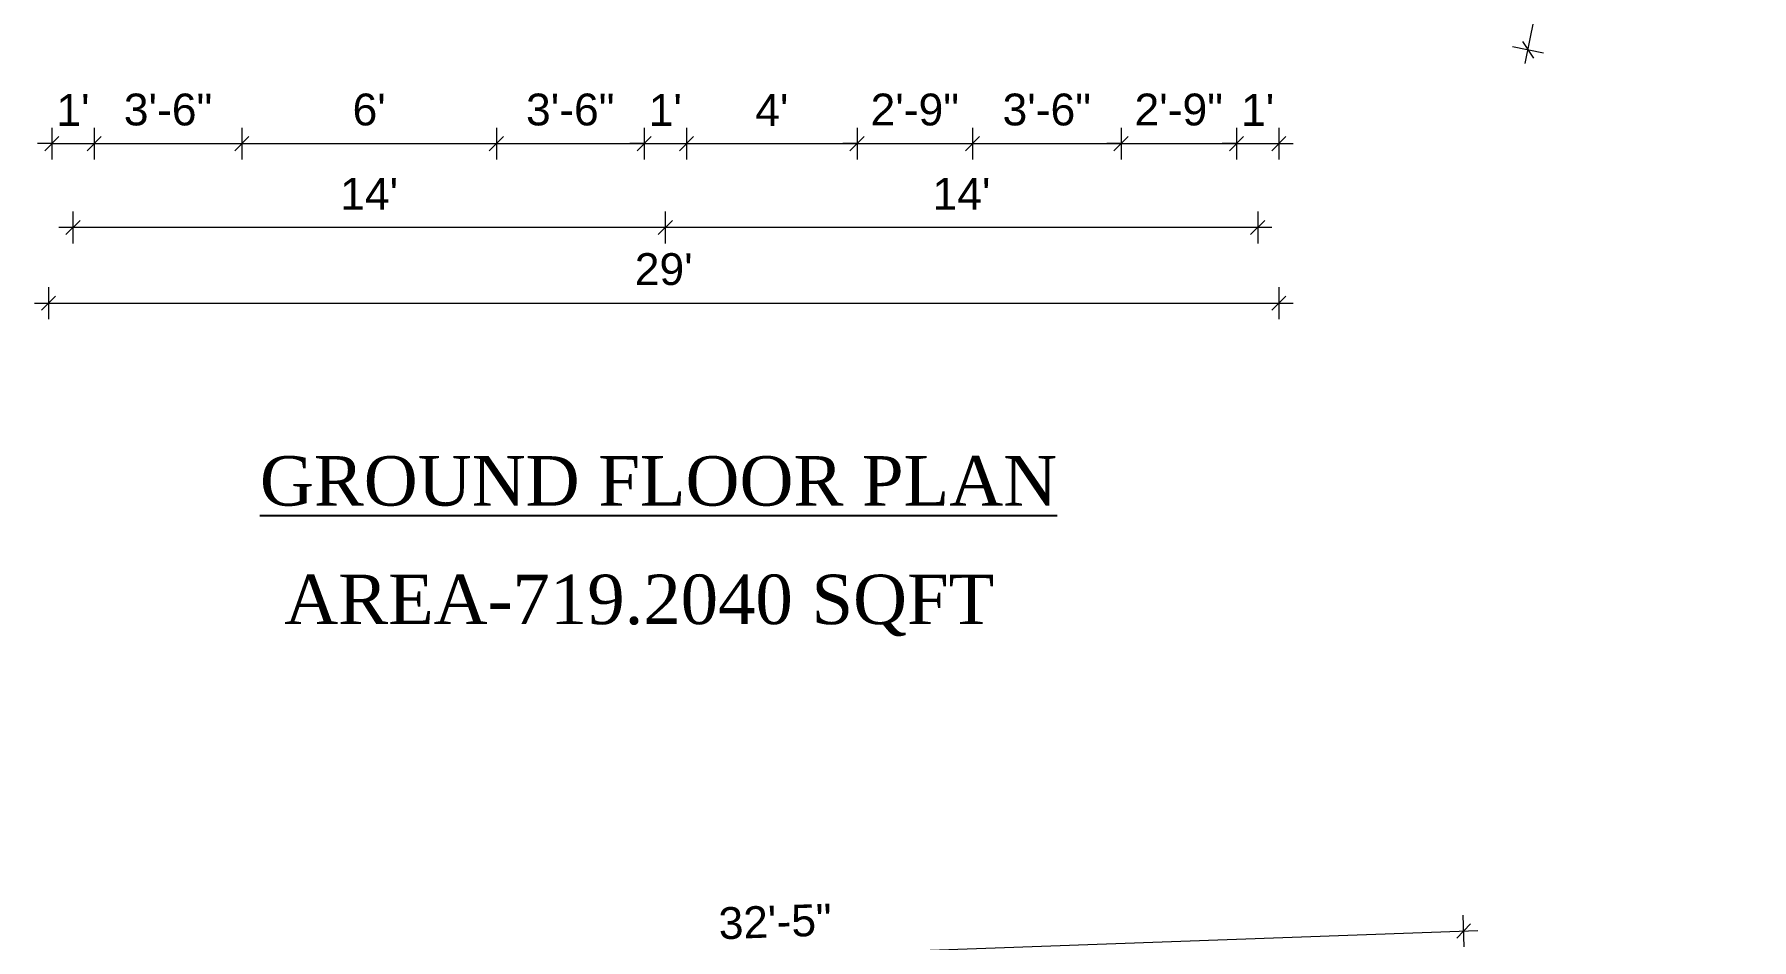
# Model space of a CAD drawing. Header units: inches. Extents: x -14619 to 1971361, y -855114 to -978.
# Drawn here: x 21986.9 to 22472.8, y -8110 to -7854 of the extents above; entities that cross this region are included whole.
import ezdxf

# ---------------------------------------------------------------- set-up
doc = ezdxf.new("R2010")
doc.units = ezdxf.units.IN
doc.header["$LTSCALE"] = 0.5
doc.header["$MEASUREMENT"] = 0
doc.header["$PDMODE"] = 66
doc.layers.add('A_Title Text', color=105, linetype='Continuous', lineweight=60)
doc.styles.add('arial', font='arial.ttf')
doc.styles.get("Standard").update_dxf_attribs({"font": 'arial.ttf'})
doc.dimstyles.new('Sudeep', dxfattribs={"dimtxt": 6, "dimasz": 4, "dimexe": 4.5, "dimexo": 4.5, "dimgap": 5, "dimtad": 1, "dimdec": 0, "dimlunit": 4, "dimtxsty": 'arial', "dimblk": 'OBLIQUE', "dimcen": 250, "dimdle": 4, "dimclrd": 86, "dimclre": 5, "dimclrt": 1, "dimadec": 0, "dimazin": 0, "dimtfac": 1, "dimtdec": 0, "dimtix": 1, "dimtmove": 1, "dimatfit": 3, "dimldrblk": 'OBLIQUE', "dimfxl": 4.5, "dimfxlon": 1, "dimfrac": 2, "dimlwd": 15, "dimlwe": 13, "dimarcsym": 0})

# ---------------------------------------------------------------- blocks, each defined once
blk = doc.blocks.new('_Oblique')
at = {"color": 0, "linetype": 'ByBlock', "lineweight": -2}
blk.add_line((-0.5, -0.5), (0.5, 0.5), dxfattribs=at)
blk = doc.blocks.new('*D733')
at = {"layer": 'A_Title Text', "color": 5, "lineweight": 13, "transparency": 16777216}
for p, q in [((21991.82, -7880.36), (21991.82, -7889.36)), ((22003.82, -7880.36), (22003.82, -7889.36))]:
    blk.add_line(p, q, dxfattribs=at)
at = {"layer": 'A_Title Text', "color": 86, "lineweight": 15, "transparency": 16777216}
for p, q in [((21991.82, -7884.86), (21987.82, -7884.86)), ((21991.82, -7884.86), (22003.82, -7884.86)), ((22003.82, -7884.86), (22007.82, -7884.86))]:
    blk.add_line(p, q, dxfattribs=at)
at = {"layer": 'Defpoints', "color": 0, "transparency": 16777216}
for p in [(21991.82, -7857.51), (22003.82, -7857.51), (22003.82, -7884.86)]:
    blk.add_point(p, dxfattribs=at)
at = {"layer": 'A_Title Text', "color": 86, "lineweight": 15, "transparency": 16777216, "xscale": 4, "yscale": 4, "zscale": 4}
blk.add_blockref('_Oblique', (21991.82, -7884.86), dxfattribs=at)
at = {"layer": 'A_Title Text', "color": 86, "lineweight": 15, "transparency": 16777216, "xscale": 4, "yscale": 4, "zscale": 4, "rotation": 180}
blk.add_blockref('_Oblique', (22003.82, -7884.86), dxfattribs=at)
at = {"layer": 'A_Title Text', "color": 1, "transparency": 16777216, "insert": (21997.82, -7875.35), "char_height": 9, "attachment_point": 5, "style": 'arial'}
blk.add_mtext("1'", dxfattribs=at)
blk = doc.blocks.new('*D734')
at = {"layer": 'A_Title Text', "color": 5, "lineweight": 13, "transparency": 16777216}
for p, q in [((22003.82, -7880.36), (22003.82, -7889.36)), ((22045.62, -7880.36), (22045.62, -7889.36))]:
    blk.add_line(p, q, dxfattribs=at)
at = {"layer": 'A_Title Text', "color": 86, "lineweight": 15, "transparency": 16777216}
blk.add_line((21999.82, -7884.86), (22049.62, -7884.86), dxfattribs=at)
at = {"layer": 'Defpoints', "color": 0, "transparency": 16777216}
for p in [(22003.82, -7857.51), (22045.62, -7857.51), (22045.62, -7884.86)]:
    blk.add_point(p, dxfattribs=at)
at = {"layer": 'A_Title Text', "color": 86, "lineweight": 15, "transparency": 16777216, "xscale": 4, "yscale": 4, "zscale": 4, "rotation": 180}
blk.add_blockref('_Oblique', (22003.82, -7884.86), dxfattribs=at)
at = {"layer": 'A_Title Text', "color": 86, "lineweight": 15, "transparency": 16777216, "xscale": 4, "yscale": 4, "zscale": 4}
blk.add_blockref('_Oblique', (22045.62, -7884.86), dxfattribs=at)
at = {"layer": 'A_Title Text', "color": 1, "transparency": 16777216, "insert": (22024.72, -7875.27), "char_height": 9, "attachment_point": 5, "style": 'arial'}
blk.add_mtext('3\'-6"', dxfattribs=at)
blk = doc.blocks.new('*D735')
at = {"layer": 'A_Title Text', "color": 5, "lineweight": 13, "transparency": 16777216}
for p, q in [((22045.62, -7880.36), (22045.62, -7889.36)), ((22117.62, -7880.36), (22117.62, -7889.36))]:
    blk.add_line(p, q, dxfattribs=at)
at = {"layer": 'A_Title Text', "color": 86, "lineweight": 15, "transparency": 16777216}
blk.add_line((22041.62, -7884.86), (22121.62, -7884.86), dxfattribs=at)
at = {"layer": 'Defpoints', "color": 0, "transparency": 16777216}
for p in [(22045.62, -7857.51), (22117.62, -7857.51), (22117.62, -7884.86)]:
    blk.add_point(p, dxfattribs=at)
at = {"layer": 'A_Title Text', "color": 86, "lineweight": 15, "transparency": 16777216, "xscale": 4, "yscale": 4, "zscale": 4, "rotation": 180}
blk.add_blockref('_Oblique', (22045.62, -7884.86), dxfattribs=at)
at = {"layer": 'A_Title Text', "color": 86, "lineweight": 15, "transparency": 16777216, "xscale": 4, "yscale": 4, "zscale": 4}
blk.add_blockref('_Oblique', (22117.62, -7884.86), dxfattribs=at)
at = {"layer": 'A_Title Text', "color": 1, "transparency": 16777216, "insert": (22081.62, -7875.27), "char_height": 9, "attachment_point": 5, "style": 'arial'}
blk.add_mtext("6'", dxfattribs=at)
blk = doc.blocks.new('*D736')
at = {"layer": 'A_Title Text', "color": 5, "lineweight": 13, "transparency": 16777216}
for p, q in [((22117.62, -7880.36), (22117.62, -7889.36)), ((22159.42, -7880.36), (22159.42, -7889.36))]:
    blk.add_line(p, q, dxfattribs=at)
at = {"layer": 'A_Title Text', "color": 86, "lineweight": 15, "transparency": 16777216}
blk.add_line((22113.62, -7884.86), (22163.42, -7884.86), dxfattribs=at)
at = {"layer": 'Defpoints', "color": 0, "transparency": 16777216}
for p in [(22117.62, -7857.51), (22159.42, -7857.51), (22159.42, -7884.86)]:
    blk.add_point(p, dxfattribs=at)
at = {"layer": 'A_Title Text', "color": 86, "lineweight": 15, "transparency": 16777216, "xscale": 4, "yscale": 4, "zscale": 4, "rotation": 180}
blk.add_blockref('_Oblique', (22117.62, -7884.86), dxfattribs=at)
at = {"layer": 'A_Title Text', "color": 86, "lineweight": 15, "transparency": 16777216, "xscale": 4, "yscale": 4, "zscale": 4}
blk.add_blockref('_Oblique', (22159.42, -7884.86), dxfattribs=at)
at = {"layer": 'A_Title Text', "color": 1, "transparency": 16777216, "insert": (22138.52, -7875.27), "char_height": 9, "attachment_point": 5, "style": 'arial'}
blk.add_mtext('3\'-6"', dxfattribs=at)
blk = doc.blocks.new('*D737')
at = {"layer": 'A_Title Text', "color": 5, "lineweight": 13, "transparency": 16777216}
for p, q in [((22159.42, -7880.36), (22159.42, -7889.36)), ((22171.42, -7880.36), (22171.42, -7889.36))]:
    blk.add_line(p, q, dxfattribs=at)
at = {"layer": 'A_Title Text', "color": 86, "lineweight": 15, "transparency": 16777216}
for p, q in [((22159.42, -7884.86), (22155.42, -7884.86)), ((22159.42, -7884.86), (22171.42, -7884.86)), ((22171.42, -7884.86), (22175.42, -7884.86))]:
    blk.add_line(p, q, dxfattribs=at)
at = {"layer": 'Defpoints', "color": 0, "transparency": 16777216}
for p in [(22159.42, -7857.51), (22171.42, -7857.51), (22171.42, -7884.86)]:
    blk.add_point(p, dxfattribs=at)
at = {"layer": 'A_Title Text', "color": 86, "lineweight": 15, "transparency": 16777216, "xscale": 4, "yscale": 4, "zscale": 4}
blk.add_blockref('_Oblique', (22159.42, -7884.86), dxfattribs=at)
at = {"layer": 'A_Title Text', "color": 86, "lineweight": 15, "transparency": 16777216, "xscale": 4, "yscale": 4, "zscale": 4, "rotation": 180}
blk.add_blockref('_Oblique', (22171.42, -7884.86), dxfattribs=at)
at = {"layer": 'A_Title Text', "color": 1, "transparency": 16777216, "insert": (22165.42, -7875.35), "char_height": 9, "attachment_point": 5, "style": 'arial'}
blk.add_mtext("1'", dxfattribs=at)
blk = doc.blocks.new('*D738')
at = {"layer": 'A_Title Text', "color": 5, "lineweight": 13, "transparency": 16777216}
for p, q in [((22171.42, -7880.36), (22171.42, -7889.36)), ((22219.67, -7880.36), (22219.67, -7889.36))]:
    blk.add_line(p, q, dxfattribs=at)
at = {"layer": 'A_Title Text', "color": 86, "lineweight": 15, "transparency": 16777216}
blk.add_line((22167.42, -7884.86), (22223.67, -7884.86), dxfattribs=at)
at = {"layer": 'Defpoints', "color": 0, "transparency": 16777216}
for p in [(22171.42, -7857.51), (22219.67, -7857.51), (22219.67, -7884.86)]:
    blk.add_point(p, dxfattribs=at)
at = {"layer": 'A_Title Text', "color": 86, "lineweight": 15, "transparency": 16777216, "xscale": 4, "yscale": 4, "zscale": 4, "rotation": 180}
blk.add_blockref('_Oblique', (22171.42, -7884.86), dxfattribs=at)
at = {"layer": 'A_Title Text', "color": 86, "lineweight": 15, "transparency": 16777216, "xscale": 4, "yscale": 4, "zscale": 4}
blk.add_blockref('_Oblique', (22219.67, -7884.86), dxfattribs=at)
at = {"layer": 'A_Title Text', "color": 1, "transparency": 16777216, "insert": (22195.55, -7875.36), "char_height": 9, "attachment_point": 5, "style": 'arial'}
blk.add_mtext("4'", dxfattribs=at)
blk = doc.blocks.new('*D739')
at = {"layer": 'A_Title Text', "color": 5, "lineweight": 13, "transparency": 16777216}
for p, q in [((22219.67, -7880.36), (22219.67, -7889.36)), ((22252.35, -7880.36), (22252.35, -7889.36))]:
    blk.add_line(p, q, dxfattribs=at)
at = {"layer": 'A_Title Text', "color": 86, "lineweight": 15, "transparency": 16777216}
for p, q in [((22219.67, -7884.86), (22215.67, -7884.86)), ((22219.67, -7884.86), (22252.35, -7884.86)), ((22252.35, -7884.86), (22256.35, -7884.86))]:
    blk.add_line(p, q, dxfattribs=at)
at = {"layer": 'Defpoints', "color": 0, "transparency": 16777216}
for p in [(22219.67, -7857.51), (22252.35, -7857.51), (22252.35, -7884.86)]:
    blk.add_point(p, dxfattribs=at)
at = {"layer": 'A_Title Text', "color": 86, "lineweight": 15, "transparency": 16777216, "xscale": 4, "yscale": 4, "zscale": 4}
blk.add_blockref('_Oblique', (22219.67, -7884.86), dxfattribs=at)
at = {"layer": 'A_Title Text', "color": 86, "lineweight": 15, "transparency": 16777216, "xscale": 4, "yscale": 4, "zscale": 4, "rotation": 180}
blk.add_blockref('_Oblique', (22252.35, -7884.86), dxfattribs=at)
at = {"layer": 'A_Title Text', "color": 1, "transparency": 16777216, "insert": (22236.01, -7875.27), "char_height": 9, "attachment_point": 5, "style": 'arial'}
blk.add_mtext('2\'-9"', dxfattribs=at)
blk = doc.blocks.new('*D740')
at = {"layer": 'A_Title Text', "color": 5, "lineweight": 13, "transparency": 16777216}
for p, q in [((22252.35, -7880.36), (22252.35, -7889.36)), ((22294.35, -7880.36), (22294.35, -7889.36))]:
    blk.add_line(p, q, dxfattribs=at)
at = {"layer": 'A_Title Text', "color": 86, "lineweight": 15, "transparency": 16777216}
blk.add_line((22248.35, -7884.86), (22298.35, -7884.86), dxfattribs=at)
at = {"layer": 'Defpoints', "color": 0, "transparency": 16777216}
for p in [(22252.35, -7857.51), (22294.35, -7857.51), (22294.35, -7884.86)]:
    blk.add_point(p, dxfattribs=at)
at = {"layer": 'A_Title Text', "color": 86, "lineweight": 15, "transparency": 16777216, "xscale": 4, "yscale": 4, "zscale": 4, "rotation": 180}
blk.add_blockref('_Oblique', (22252.35, -7884.86), dxfattribs=at)
at = {"layer": 'A_Title Text', "color": 86, "lineweight": 15, "transparency": 16777216, "xscale": 4, "yscale": 4, "zscale": 4}
blk.add_blockref('_Oblique', (22294.35, -7884.86), dxfattribs=at)
at = {"layer": 'A_Title Text', "color": 1, "transparency": 16777216, "insert": (22273.35, -7875.27), "char_height": 9, "attachment_point": 5, "style": 'arial'}
blk.add_mtext('3\'-6"', dxfattribs=at)
blk = doc.blocks.new('*D741')
at = {"layer": 'A_Title Text', "color": 5, "lineweight": 13, "transparency": 16777216}
for p, q in [((22294.35, -7880.36), (22294.35, -7889.36)), ((22327.02, -7880.36), (22327.02, -7889.36))]:
    blk.add_line(p, q, dxfattribs=at)
at = {"layer": 'A_Title Text', "color": 86, "lineweight": 15, "transparency": 16777216}
for p, q in [((22294.35, -7884.86), (22290.35, -7884.86)), ((22294.35, -7884.86), (22327.02, -7884.86)), ((22327.02, -7884.86), (22331.02, -7884.86))]:
    blk.add_line(p, q, dxfattribs=at)
at = {"layer": 'Defpoints', "color": 0, "transparency": 16777216}
for p in [(22294.35, -7857.51), (22327.02, -7857.51), (22327.02, -7884.86)]:
    blk.add_point(p, dxfattribs=at)
at = {"layer": 'A_Title Text', "color": 86, "lineweight": 15, "transparency": 16777216, "xscale": 4, "yscale": 4, "zscale": 4}
blk.add_blockref('_Oblique', (22294.35, -7884.86), dxfattribs=at)
at = {"layer": 'A_Title Text', "color": 86, "lineweight": 15, "transparency": 16777216, "xscale": 4, "yscale": 4, "zscale": 4, "rotation": 180}
blk.add_blockref('_Oblique', (22327.02, -7884.86), dxfattribs=at)
at = {"layer": 'A_Title Text', "color": 1, "transparency": 16777216, "insert": (22310.69, -7875.27), "char_height": 9, "attachment_point": 5, "style": 'arial'}
blk.add_mtext('2\'-9"', dxfattribs=at)
blk = doc.blocks.new('*D742')
at = {"layer": 'A_Title Text', "color": 5, "lineweight": 13, "transparency": 16777216}
for p, q in [((22327.02, -7880.36), (22327.02, -7889.36)), ((22339.02, -7880.36), (22339.02, -7889.36))]:
    blk.add_line(p, q, dxfattribs=at)
at = {"layer": 'A_Title Text', "color": 86, "lineweight": 15, "transparency": 16777216}
for p, q in [((22327.02, -7884.86), (22323.02, -7884.86)), ((22327.02, -7884.86), (22339.02, -7884.86)), ((22339.02, -7884.86), (22343.02, -7884.86))]:
    blk.add_line(p, q, dxfattribs=at)
at = {"layer": 'Defpoints', "color": 0, "transparency": 16777216}
for p in [(22327.02, -7857.51), (22339.02, -7857.51), (22339.02, -7884.86)]:
    blk.add_point(p, dxfattribs=at)
at = {"layer": 'A_Title Text', "color": 86, "lineweight": 15, "transparency": 16777216, "xscale": 4, "yscale": 4, "zscale": 4}
blk.add_blockref('_Oblique', (22327.02, -7884.86), dxfattribs=at)
at = {"layer": 'A_Title Text', "color": 86, "lineweight": 15, "transparency": 16777216, "xscale": 4, "yscale": 4, "zscale": 4, "rotation": 180}
blk.add_blockref('_Oblique', (22339.02, -7884.86), dxfattribs=at)
at = {"layer": 'A_Title Text', "color": 1, "transparency": 16777216, "insert": (22333.02, -7875.35), "char_height": 9, "attachment_point": 5, "style": 'arial'}
blk.add_mtext("1'", dxfattribs=at)
blk = doc.blocks.new('*D743')
at = {"layer": 'A_Title Text', "color": 5, "lineweight": 13, "transparency": 16777216}
for p, q in [((22165.42, -7904.08), (22165.42, -7913.08)), ((22333.02, -7904.08), (22333.02, -7913.08))]:
    blk.add_line(p, q, dxfattribs=at)
at = {"layer": 'A_Title Text', "color": 86, "lineweight": 15, "transparency": 16777216}
blk.add_line((22337.02, -7908.58), (22161.42, -7908.58), dxfattribs=at)
at = {"layer": 'Defpoints', "color": 0, "transparency": 16777216}
for p in [(22165.42, -7867.85), (22333.02, -7867.85), (22165.42, -7908.58)]:
    blk.add_point(p, dxfattribs=at)
at = {"layer": 'A_Title Text', "color": 86, "lineweight": 15, "transparency": 16777216, "xscale": 4, "yscale": 4, "zscale": 4, "rotation": 180}
blk.add_blockref('_Oblique', (22165.42, -7908.58), dxfattribs=at)
at = {"layer": 'A_Title Text', "color": 86, "lineweight": 15, "transparency": 16777216, "xscale": 4, "yscale": 4, "zscale": 4}
blk.add_blockref('_Oblique', (22333.02, -7908.58), dxfattribs=at)
at = {"layer": 'A_Title Text', "color": 1, "transparency": 16777216, "insert": (22249.22, -7899.06), "char_height": 9, "attachment_point": 5, "style": 'arial'}
blk.add_mtext("14'", dxfattribs=at)
blk = doc.blocks.new('*D744')
at = {"layer": 'A_Title Text', "color": 5, "lineweight": 13, "transparency": 16777216}
for p, q in [((21997.82, -7904.08), (21997.82, -7913.08)), ((22165.42, -7904.08), (22165.42, -7913.08))]:
    blk.add_line(p, q, dxfattribs=at)
at = {"layer": 'A_Title Text', "color": 86, "lineweight": 15, "transparency": 16777216}
blk.add_line((22169.42, -7908.58), (21993.82, -7908.58), dxfattribs=at)
at = {"layer": 'Defpoints', "color": 0, "transparency": 16777216}
for p in [(21997.82, -7867.85), (22165.42, -7867.85), (21997.82, -7908.58)]:
    blk.add_point(p, dxfattribs=at)
at = {"layer": 'A_Title Text', "color": 86, "lineweight": 15, "transparency": 16777216, "xscale": 4, "yscale": 4, "zscale": 4, "rotation": 180}
blk.add_blockref('_Oblique', (21997.82, -7908.58), dxfattribs=at)
at = {"layer": 'A_Title Text', "color": 86, "lineweight": 15, "transparency": 16777216, "xscale": 4, "yscale": 4, "zscale": 4}
blk.add_blockref('_Oblique', (22165.42, -7908.58), dxfattribs=at)
at = {"layer": 'A_Title Text', "color": 1, "transparency": 16777216, "insert": (22081.62, -7899.06), "char_height": 9, "attachment_point": 5, "style": 'arial'}
blk.add_mtext("14'", dxfattribs=at)
blk = doc.blocks.new('*D745')
at = {"layer": 'A_Title Text', "color": 5, "lineweight": 13, "transparency": 16777216}
for p, q in [((21990.89, -7925.5), (21990.89, -7934.5)), ((22339.02, -7925.5), (22339.02, -7934.5))]:
    blk.add_line(p, q, dxfattribs=at)
at = {"layer": 'A_Title Text', "color": 86, "lineweight": 15, "transparency": 16777216}
blk.add_line((21986.89, -7930), (22343.02, -7930), dxfattribs=at)
at = {"layer": 'Defpoints', "color": 0, "transparency": 16777216}
for p in [(21990.89, -7867.85), (22339.02, -7867.85), (22339.02, -7930)]:
    blk.add_point(p, dxfattribs=at)
at = {"layer": 'A_Title Text', "color": 86, "lineweight": 15, "transparency": 16777216, "xscale": 4, "yscale": 4, "zscale": 4, "rotation": 180}
blk.add_blockref('_Oblique', (21990.89, -7930), dxfattribs=at)
at = {"layer": 'A_Title Text', "color": 86, "lineweight": 15, "transparency": 16777216, "xscale": 4, "yscale": 4, "zscale": 4}
blk.add_blockref('_Oblique', (22339.02, -7930), dxfattribs=at)
at = {"layer": 'A_Title Text', "color": 1, "transparency": 16777216, "insert": (22164.96, -7920.41), "char_height": 9, "attachment_point": 5, "style": 'arial'}
blk.add_mtext("29'", dxfattribs=at)
blk = doc.blocks.new('*D771')
at = {"layer": 'A_Title Text', "color": 86, "lineweight": 15, "transparency": 16777216}
blk.add_line((22408.69, -7862.21), (22469.17, -7564.38), dxfattribs=at)
at = {"layer": 'A_Title Text', "color": 5, "lineweight": 13, "transparency": 16777216}
for p, q in [((22463.97, -7567.41), (22472.79, -7569.2)), ((22405.08, -7857.39), (22413.9, -7859.19))]:
    blk.add_line(p, q, dxfattribs=at)
at = {"layer": 'Defpoints', "color": 0, "transparency": 16777216}
for p in [(22397.92, -7553.99), (22468.38, -7568.3), (22339.02, -7843.98)]:
    blk.add_point(p, dxfattribs=at)
at = {"layer": 'A_Title Text', "color": 86, "lineweight": 15, "transparency": 16777216, "xscale": 4, "yscale": 4, "zscale": 4}
for p, rotation in [((22468.38, -7568.3), 78.52025721157061), ((22409.49, -7858.29), 258.5202572115706)]:
    blk.add_blockref('_Oblique', p, dxfattribs=dict(at, rotation=rotation))
at = {"layer": 'A_Title Text', "color": 1, "transparency": 16777216, "insert": (22429.53, -7711.39), "char_height": 9, "attachment_point": 5, "rotation": 78.5203, "style": 'arial'}
blk.add_mtext('24\'-8"', dxfattribs=at)
blk = doc.blocks.new('*D847')
at = {"layer": 'A_Title Text', "color": 5, "lineweight": 13, "transparency": 16777216}
for p, q in [((22391.46, -8112.07), (22391.14, -8103.08)), ((22002.55, -8125.99), (22002.23, -8117))]:
    blk.add_line(p, q, dxfattribs=at)
at = {"layer": 'A_Title Text', "color": 86, "lineweight": 15, "transparency": 16777216}
blk.add_line((21998.39, -8121.64), (22395.3, -8107.43), dxfattribs=at)
at = {"layer": 'Defpoints', "color": 0, "transparency": 16777216}
for p in [(22391.3, -8107.58), (22392.28, -8134.89), (22003.37, -8148.8)]:
    blk.add_point(p, dxfattribs=at)
at = {"layer": 'A_Title Text', "color": 86, "lineweight": 15, "transparency": 16777216, "xscale": 4, "yscale": 4, "zscale": 4}
for p, rotation in [((22391.3, -8107.58), 2.049254323205716), ((22002.39, -8121.49), 182.0492543232057)]:
    blk.add_blockref('_Oblique', p, dxfattribs=dict(at, rotation=rotation))
at = {"layer": 'A_Title Text', "color": 1, "transparency": 16777216, "insert": (22196.5, -8104.94), "char_height": 9, "attachment_point": 5, "rotation": 2.0493, "style": 'arial'}
blk.add_mtext('32\'-5"', dxfattribs=at)

msp = doc.modelspace()

# ---------------------------------------------------------------- texts
at = {"char_height": 14, "attachment_point": 2}
for s, width, insert in [('{\\fTimes New Roman|b0|i0|c0|p18;\\LGROUND FLOOR PLAN}', 359.7895, (22163.5, -7973.25)), ('{\\fTimes New Roman|b0|i0|c0|p18;AREA-719.2040 SQFT}', 274.1669, (22158.04, -8006.77))]:
    msp.add_mtext_dynamic_manual_height_columns(s, width=width, gutter_width=50, heights=[0], dxfattribs=dict(at, insert=insert))

# ---------------------------------------------------------------- dimensions: what is measured, and where the dimension line sits
at = {"layer": 'A_Title Text'}
for p1, p2, distance, picture, middle in [((22339.02, -7843.98), (22397.92, -7553.99), -71.9, '*D771', (22429.53, -7711.39)), ((21990.89, -7867.85), (22339.02, -7867.85), -62.15, '*D745', (22164.96, -7920.41)), ((22003.37, -8148.8), (22392.28, -8134.89), 27.33, '*D847', (22196.5, -8104.94))]:
    dim = msp.add_aligned_dim(p1=p1, p2=p2, distance=distance, dimstyle='Sudeep', override={"dimtxt": 9}, dxfattribs=at)
    dim.commit()
    dim.dimension.update_dxf_attribs({"geometry": picture, "text_midpoint": middle})
for base, p1, p2, picture, middle in [((22003.82, -7884.86), (21991.82, -7857.51), (22003.82, -7857.51), '*D733', (21997.82, -7875.35)), ((22045.62, -7884.86), (22003.82, -7857.51), (22045.62, -7857.51), '*D734', (22024.72, -7875.27)), ((22117.62, -7884.86), (22045.62, -7857.51), (22117.62, -7857.51), '*D735', (22081.62, -7875.27)), ((22159.42, -7884.86), (22117.62, -7857.51), (22159.42, -7857.51), '*D736', (22138.52, -7875.27)), ((22171.42, -7884.86), (22159.42, -7857.51), (22171.42, -7857.51), '*D737', (22165.42, -7875.35)), ((22219.67, -7884.86), (22171.42, -7857.51), (22219.67, -7857.51), '*D738', (22195.55, -7875.36)), ((22252.35, -7884.86), (22219.67, -7857.51), (22252.35, -7857.51), '*D739', (22236.01, -7875.27)), ((22294.35, -7884.86), (22252.35, -7857.51), (22294.35, -7857.51), '*D740', (22273.35, -7875.27)), ((22327.02, -7884.86), (22294.35, -7857.51), (22327.02, -7857.51), '*D741', (22310.69, -7875.27)), ((22339.02, -7884.86), (22327.02, -7857.51), (22339.02, -7857.51), '*D742', (22333.02, -7875.35)), ((21997.82, -7908.58), (22165.42, -7867.85), (21997.82, -7867.85), '*D744', (22081.62, -7899.06)), ((22165.42, -7908.58), (22333.02, -7867.85), (22165.42, -7867.85), '*D743', (22249.22, -7899.06))]:
    dim = msp.add_linear_dim(base=base, p1=p1, p2=p2, dimstyle='Sudeep', override={"dimtxt": 9}, dxfattribs=at)
    dim.commit()
    dim.dimension.update_dxf_attribs({"geometry": picture, "text_midpoint": middle})

doc.saveas('drawing.dxf')
